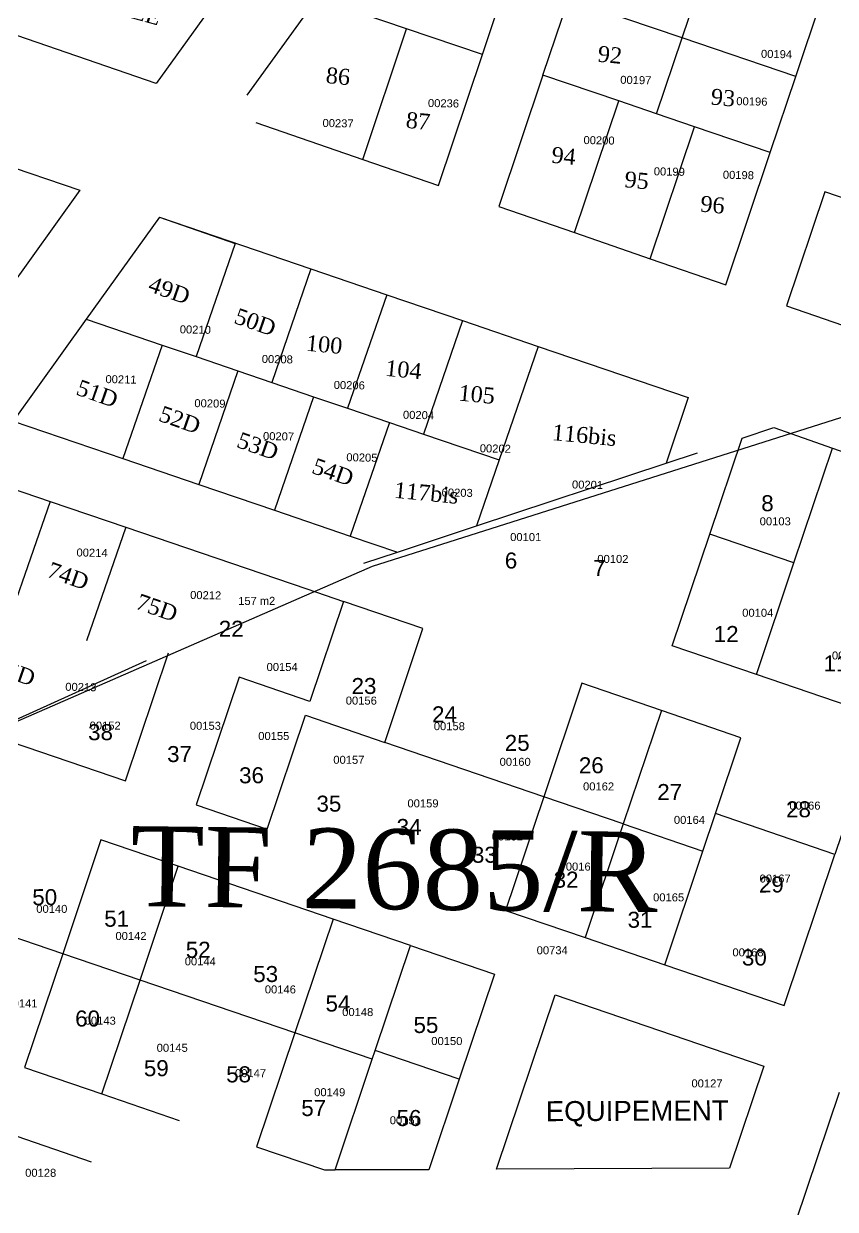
# Model space of a CAD drawing. Header units: metres. Extents: x 0 to 1324930, y 0 to 1631912.
# Drawn here: x 253410.3 to 253511.7, y 1631076.2 to 1631224.3 of the extents above; entities that cross this region are included whole.
import ezdxf
from ezdxf.enums import TextEntityAlignment as Align

# ---------------------------------------------------------------- set-up
doc = ezdxf.new("R2010")
doc.units = ezdxf.units.M
doc.header["$MEASUREMENT"] = 0
for name, color, linetype, lineweight in [('[CPT ]PLATEAU$2-NOM (14)', 7, 'Continuous', 0), ('AUTREETF', 7, 'Continuous', 0), ('Marquage au sol', 2, 'Continuous', 0), ('Voirie', 252, 'Continuous', 0)]:
    doc.layers.add(name, color=color, linetype=linetype, lineweight=lineweight)
for name, color, linetype in [('historique_numero_parcelle', 7, 'Continuous'), ('limites_parcelles', 7, 'Continuous'), ('limites_tf', 7, 'Continuous'), ('numero_lot', 7, 'Continuous'), ('numero_parcelle', 7, 'Continuous')]:
    doc.layers.add(name, color=color, linetype=linetype)
doc.styles.add('ARIAL', font='arial.ttf', dxfattribs={"height": 200})
doc.styles.get("Standard").update_dxf_attribs({"font": 'txt.shx'})
doc.styles.add('Style-Arial', font='arial.ttf')
doc.styles.add('Style-FANCY', font='times.ttf')
doc.styles.add('Style-WORKING', font='WORKING.shx')

msp = doc.modelspace()

# ---------------------------------------------------------------- linework, layer by layer
at = {"layer": 'limites_parcelles'}
for p, q in [((253492.55346, 1631222.50374), (253495.73394, 1631231.98459)), ((253436.06305, 1631229.64047), (253426.85243, 1631216.79143)), ((253467.6002, 1631220.43614), (253470.78067, 1631229.917)), ((253446.90708, 1631227.48179), (253438.20122, 1631215.34035)), ((253458.13377, 1631223.6593), (253446.90708, 1631227.48179)), ((253475.17334, 1631217.85762), (253478.35382, 1631227.33847)), ((253492.55346, 1631222.50374), (253478.35382, 1631227.33847)), ((253506.75311, 1631217.669), (253509.93358, 1631227.14986)), ((253426.85243, 1631216.79143), (253406.23336, 1631223.90297)), ((253452.65592, 1631207.33005), (253458.13377, 1631223.6593)), ((253467.6002, 1631220.43614), (253458.13377, 1631223.6593)), ((253489.37299, 1631213.02288), (253492.55346, 1631222.50374)), ((253506.75311, 1631217.669), (253492.55346, 1631222.50374)), ((253462.1126, 1631204.07783), (253467.6002, 1631220.43614)), ((253475.17334, 1631217.85762), (253469.67325, 1631201.46207)), ((253484.63977, 1631214.63446), (253475.17334, 1631217.85762)), ((253503.57263, 1631208.18815), (253506.75311, 1631217.669)), ((253479.12407, 1631198.19238), (253484.63977, 1631214.63446)), ((253489.37299, 1631213.02288), (253484.63977, 1631214.63446)), ((253439.28998, 1631211.92669), (253452.65592, 1631207.33005)), ((253494.1062, 1631211.41131), (253489.37299, 1631213.02288)), ((253488.57489, 1631194.92268), (253494.1062, 1631211.41131)), ((253503.57263, 1631208.18815), (253494.1062, 1631211.41131)), ((253402.33898, 1631208.59066), (253417.31342, 1631203.48426)), ((253498.0257, 1631191.65298), (253503.57263, 1631208.18815)), ((253452.65592, 1631207.33005), (253462.1126, 1631204.07783)), ((253417.31342, 1631203.48426), (253408.18447, 1631190.74914)), ((253510.36578, 1631203.28449), (253505.58636, 1631189.03722)), ((253519.82293, 1631200.03366), (253510.36578, 1631203.28449)), ((253427.2654, 1631200.09057), (253418.13359, 1631187.35642)), ((253427.2654, 1631200.09057), (253436.71892, 1631196.83004)), ((253427.2654, 1631200.09057), (253446.19516, 1631193.63539)), ((253469.67325, 1631201.46207), (253479.12407, 1631198.19238)), ((253479.12407, 1631198.19238), (253488.57489, 1631194.92268)), ((253436.71892, 1631196.83004), (253431.83946, 1631182.68262)), ((253488.57489, 1631194.92268), (253498.0257, 1631191.65298)), ((253446.19516, 1631193.63539), (253441.30433, 1631179.45503)), ((253446.19516, 1631193.63539), (253455.66003, 1631190.4078)), ((253455.66003, 1631190.4078), (253450.76921, 1631176.22744)), ((253455.66003, 1631190.4078), (253465.12491, 1631187.18021)), ((253505.58636, 1631189.03722), (253515.04261, 1631185.78381)), ((253418.13359, 1631187.35642), (253409.00177, 1631174.62227)), ((253418.13359, 1631187.35642), (253427.59846, 1631184.12883)), ((253465.12491, 1631187.18021), (253460.23409, 1631172.99985)), ((253465.12491, 1631187.18021), (253474.58978, 1631183.95262)), ((253427.59846, 1631184.12883), (253422.70764, 1631169.94847)), ((253427.59846, 1631184.12883), (253431.83946, 1631182.68262)), ((253474.58978, 1631183.95262), (253469.69896, 1631169.77226)), ((253474.58978, 1631183.95262), (253493.30194, 1631177.57164)), ((253431.83946, 1631182.68262), (253437.06334, 1631180.90124)), ((253437.06334, 1631180.90124), (253432.17252, 1631166.72088)), ((253437.06334, 1631180.90124), (253441.30433, 1631179.45503)), ((253441.30433, 1631179.45503), (253446.52821, 1631177.67365)), ((253446.52821, 1631177.67365), (253441.63739, 1631163.49329)), ((253446.52821, 1631177.67365), (253450.76921, 1631176.22744)), ((253493.30194, 1631177.57164), (253490.55235, 1631169.37523)), ((253450.76921, 1631176.22744), (253455.99309, 1631174.44606)), ((253409.00177, 1631174.62227), (253422.70764, 1631169.94847)), ((253455.99309, 1631174.44606), (253451.10227, 1631160.2657)), ((253455.99309, 1631174.44606), (253460.23409, 1631172.99985)), ((253500.04473, 1631172.5117), (253503.99147, 1631173.81578)), ((253503.99147, 1631173.81578), (253511.32765, 1631171.24669)), ((253460.23409, 1631172.99985), (253469.69896, 1631169.77226)), ((253496.01242, 1631160.50469), (253500.04473, 1631172.5117)), ((253490.55235, 1631169.37523), (253494.49071, 1631170.67923)), ((253506.51526, 1631156.91724), (253511.32765, 1631171.24669)), ((253511.32765, 1631171.24669), (253526.86695, 1631165.80488)), ((253422.70764, 1631169.94847), (253432.17252, 1631166.72088)), ((253469.69896, 1631169.77226), (253466.85595, 1631161.52928)), ((253466.85595, 1631161.52928), (253490.55235, 1631169.37523)), ((253404.13146, 1631167.83072), (253413.59682, 1631164.60455)), ((253432.17252, 1631166.72088), (253441.63739, 1631163.49329)), ((253413.59682, 1631164.60455), (253408.70552, 1631150.42277)), ((253413.59682, 1631164.60455), (253423.06218, 1631161.37838)), ((253441.63739, 1631163.49329), (253451.10227, 1631160.2657)), ((253456.98303, 1631158.26032), (253466.85595, 1631161.52928)), ((253423.06218, 1631161.37838), (253418.17039, 1631147.19518)), ((253423.06218, 1631161.37838), (253445.6706, 1631153.67254)), ((253451.10227, 1631160.2657), (253456.98303, 1631158.26032)), ((253491.32517, 1631146.54745), (253496.01242, 1631160.50469)), ((253506.51526, 1631156.91724), (253496.01242, 1631160.50469)), ((253452.78267, 1631156.86957), (253456.98303, 1631158.26032)), ((253501.82789, 1631142.96005), (253506.51526, 1631156.91724)), ((253445.6706, 1631153.67254), (253450.26547, 1631152.10265)), ((253450.26547, 1631152.10265), (253446.06855, 1631139.60582)), ((253460.18108, 1631148.69984), (253450.26547, 1631152.10265)), ((253455.40726, 1631134.48524), (253460.18108, 1631148.69984)), ((253423.03834, 1631129.69483), (253428.40285, 1631145.66829)), ((253501.82789, 1631142.96005), (253491.32517, 1631146.54745)), ((253425.6242, 1631144.65968), (253405.59335, 1631135.64383)), ((253437.2312, 1631142.6386), (253431.87183, 1631126.68047)), ((253446.06855, 1631139.60582), (253437.2312, 1631142.6386)), ((253517.40758, 1631137.63851), (253501.82789, 1631142.96005)), ((253480.0301, 1631141.8881), (253475.26394, 1631127.69629)), ((253489.96379, 1631138.47908), (253480.0301, 1631141.8881)), ((253440.71434, 1631123.66303), (253445.49165, 1631137.88805)), ((253445.49165, 1631137.88805), (253455.40726, 1631134.48524)), ((253489.96379, 1631138.47908), (253485.20146, 1631124.29868)), ((253499.90371, 1631135.06792), (253489.96379, 1631138.47908)), ((253405.59335, 1631135.64383), (253423.03834, 1631129.69483)), ((253496.731, 1631125.62082), (253499.90371, 1631135.06792)), ((253475.26394, 1631127.69629), (253455.40726, 1631134.48524)), ((253514.82461, 1631129.94741), (253511.6519, 1631120.5003)), ((253475.26394, 1631127.69629), (253470.49632, 1631113.50016)), ((253485.20146, 1631124.29868), (253475.26394, 1631127.69629)), ((253431.87183, 1631126.68047), (253440.71434, 1631123.66303)), ((253495.14138, 1631120.88752), (253496.731, 1631125.62082)), ((253511.6519, 1631120.5003), (253496.731, 1631125.62082)), ((253485.20146, 1631124.29868), (253480.4362, 1631110.10957)), ((253485.20146, 1631124.29868), (253495.14138, 1631120.88752)), ((253419.95698, 1631122.30437), (253415.18253, 1631108.08749)), ((253429.62268, 1631119.00474), (253419.95698, 1631122.30437)), ((253490.38178, 1631106.71528), (253495.14138, 1631120.88752)), ((253505.31111, 1631101.61987), (253511.6519, 1631120.5003)), ((253424.84918, 1631104.79069), (253429.62268, 1631119.00474)), ((253448.95289, 1631112.40589), (253429.62268, 1631119.00474)), ((253470.49632, 1631113.50016), (253480.4362, 1631110.10957)), ((253415.18253, 1631108.08749), (253405.51611, 1631111.38421)), ((253448.95289, 1631112.40589), (253444.18127, 1631098.19749)), ((253458.62806, 1631109.10302), (253448.95289, 1631112.40589)), ((253480.4362, 1631110.10957), (253490.38178, 1631106.71528)), ((253454.22367, 1631095.98809), (253458.62806, 1631109.10302)), ((253458.62806, 1631109.10302), (253469.10963, 1631105.52488)), ((253415.18253, 1631108.08749), (253410.40618, 1631093.86495)), ((253424.84918, 1631104.79069), (253415.18253, 1631108.08749)), ((253490.38178, 1631106.71528), (253505.31111, 1631101.61987)), ((253469.10963, 1631105.52488), (253464.70575, 1631092.41163)), ((253420.07188, 1631090.56532), (253424.84918, 1631104.79069)), ((253444.18127, 1631098.19749), (253424.84918, 1631104.79069)), ((253469.36931, 1631081.16949), (253476.68061, 1631102.94033)), ((253476.68061, 1631102.94033), (253502.76417, 1631094.03605)), ((253444.18127, 1631098.19749), (253439.40207, 1631083.96647)), ((253453.85645, 1631094.89462), (253444.18127, 1631098.19749)), ((253449.21552, 1631081.0753), (253453.85645, 1631094.89462)), ((253453.85645, 1631094.89462), (253454.22367, 1631095.98809)), ((253464.70575, 1631092.41163), (253454.22367, 1631095.98809)), ((253410.40618, 1631093.86495), (253420.07188, 1631090.56532)), ((253502.76417, 1631094.03605), (253498.48721, 1631081.30092)), ((253464.70575, 1631092.41163), (253460.90686, 1631081.09983)), ((253420.07188, 1631090.56532), (253429.73484, 1631087.26662)), ((253506.81728, 1631074.6968), (253512.22724, 1631090.80559)), ((253404.99075, 1631086.82249), (253418.72469, 1631082.09286)), ((253439.40207, 1631083.96647), (253447.87945, 1631081.0725)), ((253447.87945, 1631081.0725), (253449.21552, 1631081.0753)), ((253460.90686, 1631081.09983), (253449.21552, 1631081.0753)), ((253498.48721, 1631081.30092), (253469.36931, 1631081.16949))]:
    msp.add_line(p, q, dxfattribs=at)
at = {"layer": 'limites_tf', "color": 5, "linetype": 'Continuous', "lineweight": 30}
for p, q in [((253453.89353, 1631156.49387), (253578.86686, 1631196.22413)), ((253332.66128, 1631103.68784), (253453.89353, 1631156.49387))]:
    msp.add_line(p, q, dxfattribs=at)
at = {"layer": 'voirie', "color": 7, "linetype": 'Continuous', "lineweight": 80}
msp.add_open_spline([(253509.79424, 1631705.45967), (253517.19133, 1631698.26183), (253524.58842, 1631691.06398), (253531.98551, 1631683.86614), (253536.53707, 1631679.43718), (253539.19305, 1631673.46374), (253542.06174, 1631667.69638), (253546.32894, 1631659.11739), (253549.88022, 1631650.58451), (253552.44475, 1631641.32641), (253554.62845, 1631633.44311), (253556.05055, 1631625.52684), (253556.27314, 1631617.50005), (253556.4637, 1631610.62806), (253556.41552, 1631603.68822), (253555.55907, 1631596.85225), (253554.69749, 1631589.97535), (253553.84094, 1631583.10189), (253552.78927, 1631576.2538), (253550.60242, 1631562.0138), (253548.39262, 1631547.77983), (253546.20181, 1631533.54066), (253543.85736, 1631518.30284), (253541.57784, 1631503.05412), (253539.30575, 1631487.80847), (253538.21101, 1631480.46282), (253538.59499, 1631472.92124), (253539.62209, 1631465.52695), (253540.27343, 1631460.83781), (253541.98443, 1631456.48638), (253544.21241, 1631452.16186), (253547.09407, 1631446.56856), (253550.61924, 1631441.77757), (253554.63716, 1631437.14886), (253558.33768, 1631432.8858), (253563.82201, 1631430.96626), (253567.6753, 1631426.50099), (253576.09001, 1631416.74986), (253584.80686, 1631406.01882), (253584.49744, 1631393.81508), (253584.29182, 1631385.70537), (253583.48852, 1631377.5521), (253582.66425, 1631369.45547), (253581.35277, 1631356.57303), (253579.54627, 1631343.70771), (253578.47728, 1631330.81383), (253577.51631, 1631319.22304), (253578.23266, 1631307.50429), (253579.33151, 1631295.88455), (253580.49201, 1631283.61294), (253582.14539, 1631271.42567), (253585.34927, 1631259.47871), (253592.04268, 1631234.51963), (253601.07581, 1631210.54182), (253607.94021, 1631185.77348), (253609.98245, 1631178.40463), (253611.96935, 1631171.04747), (253613.59803, 1631163.54728), (253615.86122, 1631153.12505), (253617.19283, 1631142.61888), (253618.19236, 1631132.00978), (253618.97431, 1631123.7101), (253619.45108, 1631115.40974), (253619.42071, 1631107.10728), (253619.38392, 1631097.05167), (253619.25813, 1631086.95444), (253618.1368, 1631076.93698), (253613.08534, 1631031.80981), (253607.9208, 1630986.82337), (253602.87383, 1630941.76023), (253598.50564, 1630902.75775), (253594.65755, 1630863.69317), (253589.78885, 1630824.74971), (253588.77941, 1630816.67543), (253587.76996, 1630808.60114), (253586.76052, 1630800.52686)], degree=3, knots=[0, 0, 0, 0, 0.032868656, 0.032868656, 0.032868656, 0.053093321, 0.053093321, 0.053093321, 0.083177634, 0.083177634, 0.083177634, 0.108794489, 0.108794489, 0.108794489, 0.130725891, 0.130725891, 0.130725891, 0.1527886, 0.1527886, 0.1527886, 0.198666018, 0.198666018, 0.198666018, 0.247761027, 0.247761027, 0.247761027, 0.27141596, 0.27141596, 0.27141596, 0.286416896, 0.286416896, 0.286416896, 0.305819002, 0.305819002, 0.305819002, 0.323688417, 0.323688417, 0.323688417, 0.362711131, 0.362711131, 0.362711131, 0.388642756, 0.388642756, 0.388642756, 0.429902174, 0.429902174, 0.429902174, 0.46699181, 0.46699181, 0.46699181, 0.506162173, 0.506162173, 0.506162173, 0.587995279, 0.587995279, 0.587995279, 0.61234153, 0.61234153, 0.61234153, 0.646172962, 0.646172962, 0.646172962, 0.672639901, 0.672639901, 0.672639901, 0.704695625, 0.704695625, 0.704695625, 0.849101872, 0.849101872, 0.849101872, 0.974086502, 0.974086502, 0.974086502, 1, 1, 1, 1], dxfattribs=at)

# ---------------------------------------------------------------- texts
at = {"layer": '[CPT ]PLATEAU$2-NOM (14)', "color": 7, "insert": (253436.22983, 1631148.68756), "char_height": 1.999996, "attachment_point": 5, "rotation": 0.2585767, "line_spacing_factor": 0.6, "style": 'Style-WORKING'}
msp.add_mtext('\\fArial|b0|i0|c00|p39;22', dxfattribs=at)
at = {"layer": 'AUTREETF', "color": 4, "linetype": 'Continuous', "lineweight": 30, "style": 'Style-FANCY'}
msp.add_text('TF 2685/R', height=9.999982, rotation=359.3486, dxfattribs=at).set_placement((253456.59683, 1631118.6585), align=Align.MIDDLE_CENTER)
at = {"layer": 'historique_numero_parcelle', "color": 7, "lineweight": 0, "style": 'Style-Arial'}
msp.add_text('00734', height=1, rotation=0.23, dxfattribs=at).set_placement((253474.38809, 1631109.01174), align=Align.TOP_LEFT)
at = {"layer": 'Marquage au sol', "color": 1, "insert": (253439.42235, 1631152.15763), "char_height": 0.999998, "attachment_point": 5, "rotation": 0.2585767, "line_spacing_factor": 0.6, "style": 'ARIAL'}
msp.add_mtext('\\H1x;\\W0.99;157 m2', dxfattribs=at)
at = {"layer": 'numero_lot', "color": 7, "linetype": 'Continuous', "lineweight": 0, "char_height": 2, "attachment_point": 7, "line_spacing_factor": 0.6}
for s, insert, rotation in [('\\fTimes New Roman|b0|i0|c00|p23;MOSQUEE', (253412.89629, 1631227.43542), 344.638629), ('\\fTimes New Roman|b0|i0|c00|p23;92', (253481.9444, 1631219.51824), 354.4849051), ('\\fTimes New Roman|b0|i0|c00|p23;86', (253447.97781, 1631216.84765), 354.4849051), ('\\fTimes New Roman|b0|i0|c00|p23;93', (253496.06145, 1631214.17355), 354.4849051), ('\\fTimes New Roman|b0|i0|c00|p23;87', (253457.97146, 1631211.25505), 354.4849051), ('\\fTimes New Roman|b0|i0|c00|p23;94', (253476.16778, 1631206.89691), 354.4849051), ('\\fTimes New Roman|b0|i0|c00|p23;95', (253485.28349, 1631203.83985), 354.4849051), ('\\fTimes New Roman|b0|i0|c00|p23;96', (253494.7557, 1631200.79193), 354.4849051), ('\\fTimes New Roman|b0|i0|c00|p23;49D', (253425.71766, 1631190.87162), 340.6821733), ('\\fTimes New Roman|b0|i0|c00|p23;50D', (253436.44331, 1631186.89312), 340.6821733), ('\\fTimes New Roman|b0|i0|c00|p23;100', (253445.50103, 1631183.40638), 354.4849051), ('\\fTimes New Roman|b0|i0|c00|p23;104', (253455.39775, 1631180.26598), 354.4849051), ('\\fTimes New Roman|b0|i0|c00|p23;51D', (253416.71497, 1631177.96244), 340.6821733), ('\\fTimes New Roman|b0|i0|c00|p23;105', (253464.55488, 1631177.17627), 354.4849051), ('\\fTimes New Roman|b0|i0|c00|p23;52D', (253427.02251, 1631174.68577), 340.6821733), ('\\fTimes New Roman|b0|i0|c00|p23;116bis', (253476.22898, 1631172.24452), 354.4849051), ('\\fTimes New Roman|b0|i0|c00|p23;53D', (253436.76596, 1631171.40891), 340.6821733), ('\\fTimes New Roman|b0|i0|c00|p23;54D', (253446.15399, 1631168.16094), 340.6821733), ('\\fTimes New Roman|b0|i0|c00|p23;117bis', (253456.50216, 1631165.03209), 354.4849051), ('\\fTimes New Roman|b0|i0|c00|p23;74D', (253413.08543, 1631155.20251), 340.6821733), ('\\fTimes New Roman|b0|i0|c00|p23;75D', (253424.17193, 1631151.21085), 340.6821733), ('\\fTimes New Roman|b0|i0|c00|p23;76D', (253406.38864, 1631143.1678), 340.6821733)]:
    msp.add_mtext(s, dxfattribs=dict(at, insert=insert, rotation=rotation))
at = {"layer": 'numero_lot', "color": 7, "linetype": 'Continuous', "lineweight": 0, "attachment_point": 5, "rotation": 0.2585767, "line_spacing_factor": 0.6}
for s, insert, char_height, style in [('\\fArial|b0|i0|c00|p39;8', (253503.21469, 1631164.35881), 1.999996, 'Style-WORKING'), ('\\fArial|b0|i0|c00|p39;6', (253471.18281, 1631157.19957), 1.999996, 'Style-WORKING'), ('\\fArial|b0|i0|c00|p39;7', (253482.2155, 1631156.2801), 1.999996, 'Style-WORKING'), ('\\fArial|b0|i0|c00|p39;12', (253498.05706, 1631148.02656), 1.999996, 'Style-WORKING'), ('\\fArial|b0|i0|c00|p39;11', (253511.76791, 1631144.35749), 1.999996, 'Style-WORKING'), ('\\fArial|b0|i0|c00|p39;23', (253452.81885, 1631141.51993), 1.999996, 'Style-WORKING'), ('\\fArial|b0|i0|c00|p39;24', (253462.87621, 1631137.99644), 1.999996, 'Style-WORKING'), ('\\fArial|b0|i0|c00|p39;38', (253419.90791, 1631135.74716), 1.999996, 'Style-WORKING'), ('\\fArial|b0|i0|c00|p39;25', (253471.95633, 1631134.41435), 1.999996, 'Style-WORKING'), ('\\fArial|b0|i0|c00|p39;37', (253429.77849, 1631133.01982), 1.999996, 'Style-WORKING'), ('\\fArial|b0|i0|c00|p39;26', (253481.21066, 1631131.61486), 1.999996, 'Style-WORKING'), ('\\fArial|b0|i0|c00|p39;36', (253438.76898, 1631130.36617), 1.999996, 'Style-WORKING'), ('\\fArial|b0|i0|c00|p39;27', (253491.00053, 1631128.28793), 1.999996, 'Style-WORKING'), ('\\fArial|b0|i0|c00|p39;35', (253448.43688, 1631126.82135), 1.999996, 'Style-WORKING'), ('\\fArial|b0|i0|c00|p39;28', (253507.09113, 1631126.11473), 1.999996, 'Style-WORKING'), ('\\fArial|b0|i0|c00|p39;34', (253458.44944, 1631123.91104), 1.999996, 'Style-WORKING'), ('\\fArial|b0|i0|c00|p39;33', (253467.85245, 1631120.43612), 1.999996, 'Style-WORKING'), ('\\fArial|b0|i0|c00|p39;32', (253478.06619, 1631117.32561), 1.999996, 'Style-WORKING'), ('\\fArial|b0|i0|c00|p39;29', (253503.70353, 1631116.7227), 1.999996, 'Style-WORKING'), ('\\fArial|b0|i0|c00|p39;50', (253412.93674, 1631115.13954), 1.999996, 'Style-WORKING'), ('\\fArial|b0|i0|c00|p39;51', (253421.9218, 1631112.44774), 1.999996, 'Style-WORKING'), ('\\fArial|b0|i0|c00|p39;31', (253487.29559, 1631112.3167), 1.999996, 'Style-WORKING'), ('\\fArial|b0|i0|c00|p39;52', (253432.10862, 1631108.56595), 1.999996, 'Style-WORKING'), ('\\fArial|b0|i0|c00|p39;30', (253501.57839, 1631107.60116), 1.999996, 'Style-WORKING'), ('\\fArial|b0|i0|c00|p39;53', (253440.53851, 1631105.53114), 1.999996, 'Style-WORKING'), ('\\fArial|b0|i0|c00|p39;54', (253449.56386, 1631101.85801), 1.999996, 'Style-WORKING'), ('\\fArial|b0|i0|c00|p39;60', (253418.2923, 1631099.97536), 1.999996, 'Style-WORKING'), ('\\fArial|b0|i0|c00|p39;55', (253460.55433, 1631099.1683), 1.999996, 'Style-WORKING'), ('\\fArial|b0|i0|c00|p39;59', (253426.8748, 1631093.77125), 1.999996, 'Style-WORKING'), ('\\fArial|b0|i0|c00|p39;58', (253437.15511, 1631092.99744), 1.999996, 'Style-WORKING'), ('\\fArial|b0|i0|c00|p39;57', (253446.53812, 1631088.79333), 1.999996, 'Style-WORKING'), ('\\H1x;\\W0.99;EQUIPEMENT', (253486.94424, 1631088.11641), 2.499995, 'ARIAL'), ('\\fArial|b0|i0|c00|p39;56', (253458.44546, 1631087.54165), 1.999996, 'Style-WORKING')]:
    msp.add_mtext(s, dxfattribs=dict(at, insert=insert, char_height=char_height, style=style))
at = {"layer": 'numero_parcelle', "color": 5, "lineweight": 0, "style": 'Style-Arial'}
for s, rotation, p in [('00194', 358.92, (253502.41924, 1631221.02662)), ('00197', 358.92, (253484.84046, 1631217.78083)), ('00236', 358.92, (253460.81831, 1631214.87855)), ('00196', 358.92, (253499.33781, 1631215.1082)), ('00237', 358.92, (253447.6505, 1631212.38504)), ('00200', 358.92, (253480.24694, 1631210.24834)), ('00199', 358.92, (253489.02769, 1631206.34529)), ('00198', 358.92, (253497.65535, 1631205.9161)), ('00210', 358.92, (253429.81889, 1631186.60149)), ('00208', 358.92, (253440.06059, 1631182.90219)), ('00211', 358.92, (253420.53503, 1631180.38015)), ('00206', 358.92, (253449.04869, 1631179.65568)), ('00209', 358.92, (253431.64255, 1631177.37706)), ('00204', 358.92, (253457.69883, 1631175.9271)), ('00207', 358.92, (253440.21618, 1631173.27131)), ('00205', 358.92, (253450.62486, 1631170.61942)), ('00202', 358.92, (253467.29189, 1631171.73909)), ('00203', 358.92, (253462.53145, 1631166.22525)), ('00201', 358.92, (253478.81049, 1631167.21687)), ('00103', 359.91, (253502.24581, 1631162.61113)), ('00101', 359.91, (253471.07571, 1631160.64488)), ('00214', 358.92, (253416.91607, 1631158.72314)), ('00102', 359.91, (253481.96837, 1631157.91445)), ('00212', 358.92, (253431.11255, 1631153.41451)), ('00104', 359.91, (253500.0631, 1631151.18726)), ('00107', 359.91, (253511.27213, 1631145.85005)), ('00154', 359.91, (253440.65098, 1631144.41094)), ('00213', 358.92, (253415.51807, 1631141.94496)), ('00156', 359.91, (253450.54045, 1631140.21371)), ('00152', 359.91, (253418.54603, 1631137.08748)), ('00153', 359.91, (253431.06468, 1631137.06782)), ('00158', 359.91, (253461.53997, 1631137.01592)), ('00155', 359.91, (253439.60928, 1631135.79184)), ('00157', 359.91, (253448.98659, 1631132.81776)), ('00160', 359.91, (253469.75828, 1631132.56398)), ('00162', 359.91, (253480.17966, 1631129.49175)), ('00159', 359.91, (253458.24756, 1631127.37102)), ('00166', 359.91, (253505.95626, 1631127.09403)), ('00164', 359.91, (253491.53107, 1631125.30831)), ('00161', 359.91, (253468.77973, 1631123.23711)), ('00163', 359.91, (253478.02728, 1631119.47514)), ('00167', 359.91, (253502.23093, 1631117.98056)), ('00165', 359.91, (253488.9294, 1631115.63015)), ('00140', 359.91, (253411.88224, 1631114.1941)), ('00142', 359.91, (253421.77297, 1631110.80104)), ('00168', 359.91, (253498.84277, 1631108.75398)), ('00144', 359.91, (253430.42705, 1631107.63508)), ('00146', 359.91, (253440.43006, 1631104.12926)), ('00141', 359.91, (253408.15266, 1631102.37862)), ('00148', 359.91, (253450.09677, 1631101.29947)), ('00143', 359.91, (253417.93288, 1631100.22415)), ('00145', 359.91, (253426.92397, 1631096.8325)), ('00150', 359.91, (253461.22416, 1631097.6793)), ('00147', 359.91, (253436.7026, 1631093.66479)), ('00127', 359.91, (253493.72244, 1631092.38605)), ('00149', 359.91, (253446.59493, 1631091.28498)), ('00151', 359.91, (253456.03566, 1631087.78004)), ('00128', 359.91, (253410.4942, 1631081.21713))]:
    msp.add_text(s, height=1, rotation=rotation, dxfattribs=at).set_placement(p, align=Align.TOP_LEFT)

doc.saveas('drawing.dxf')
